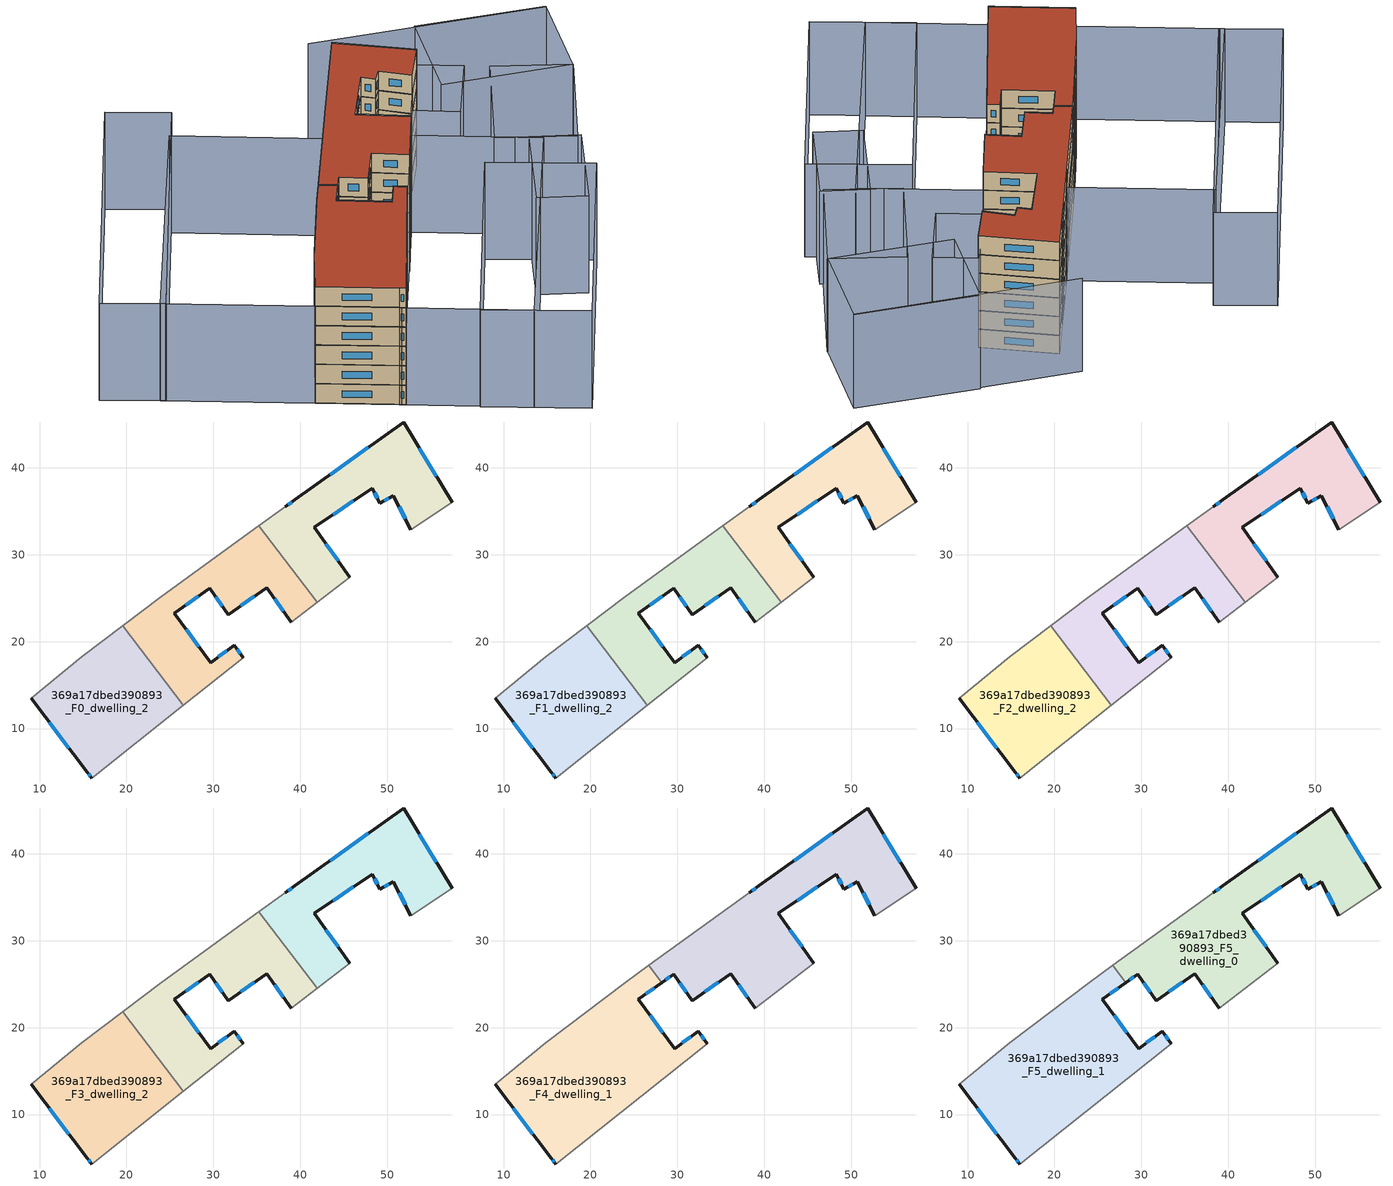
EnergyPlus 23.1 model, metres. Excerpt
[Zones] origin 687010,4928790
369a17dbed390893_F0_dwelling_0
 floor ground (EU_floor_Construction): 52.71,32.86 57.48,36.02 51.89,45.27 39.36,36.3 38.29,35.51 35.23,33.31 41.95,24.51 45.73,27.4 41.61,33.16 48.27,37.66 49.16,35.94 50.73,36.76 z0
 wall outside (EU_wall_Construction): 38.29,35.51 39.36,36.3 51.89,45.27 57.48,36.02 / 52.71,32.86 50.73,36.76 49.16,35.94 48.27,37.66 41.61,33.16 45.73,27.4 z0:3
 wall adiabatic (EU_wall_Construction): 45.73,27.4 41.95,24.51 / 35.23,33.31 38.29,35.51 / 57.48,36.02 52.71,32.86 z0:3
 wall to 369a17dbed390893_F0_dwelling_1 (EU_wall_Construction): 41.95,24.51 35.23,33.31 z0:3
 window (EU_Window_Construction): 46.1,36.2 43.77,34.63 / 42.95,31.29 44.39,29.28 / 38.63,35.77 39.01,36.05 / 43.43,39.22 47.81,42.35 / 53.71,42.26 55.66,39.03 / 52.07,34.13 51.37,35.49 / 50.22,36.5 49.67,36.21 / 48.87,36.5 48.56,37.1 z0.98:2.02
369a17dbed390893_F0_dwelling_1
 floor ground (EU_floor_Construction): 38.96,22.21 41.95,24.51 35.23,33.31 24.06,25.24 19.56,21.82 26.55,12.68 33.46,18.15 32.44,19.59 29.69,17.57 25.52,23.25 29.57,26.14 31.7,23.08 36.18,26.21 z0
 wall outside (EU_wall_Construction): 38.96,22.21 36.18,26.21 31.7,23.08 29.57,26.14 25.52,23.25 29.69,17.57 32.44,19.59 33.46,18.15 z0:3
 wall adiabatic (EU_wall_Construction): 33.46,18.15 26.55,12.68 / 19.56,21.82 24.06,25.24 35.23,33.31 / 41.95,24.51 38.96,22.21 z0:3
 wall to 369a17dbed390893_F0_dwelling_2 (EU_wall_Construction): 26.55,12.68 19.56,21.82 z0:3
 window (EU_Window_Construction): 31,24.08 30.26,25.15 / 28.25,25.2 26.83,24.19 / 26.87,21.41 28.33,19.42 / 30.58,18.23 31.54,18.94 / 32.77,19.12 33.12,18.62 / 38.05,23.51 37.08,24.91 / 34.72,25.2 33.15,24.1 z0.98:2.02
369a17dbed390893_F0_dwelling_2
 floor ground (EU_floor_Construction): 26.55,12.68 19.56,21.82 14.88,18.25 9.06,13.46 15.48,4.99 16,4.3 z0
 wall outside (EU_wall_Construction): 16,4.3 15.48,4.99 9.06,13.46 z0:3
 wall adiabatic (EU_wall_Construction): 9.06,13.46 14.88,18.25 19.56,21.82 / 26.55,12.68 16,4.3 z0:3
 window (EU_Window_Construction): 15.83,4.53 15.65,4.77 / 13.39,7.75 11.14,10.71 z0.98:2.02
369a17dbed390893_F1_dwelling_0
 floor to 369a17dbed390893_F0_dwelling_0 (EU_floor_Construction): 52.71,32.86 57.48,36.02 51.89,45.27 39.36,36.3 38.29,35.51 35.23,33.31 41.95,24.51 45.73,27.4 41.61,33.16 48.27,37.66 49.16,35.94 50.73,36.76 z3
 wall outside (EU_wall_Construction): 38.29,35.51 39.36,36.3 51.89,45.27 57.48,36.02 / 52.71,32.86 50.73,36.76 49.16,35.94 48.27,37.66 41.61,33.16 45.73,27.4 z3:6
 wall adiabatic (EU_wall_Construction): 45.73,27.4 41.95,24.51 / 35.23,33.31 38.29,35.51 / 57.48,36.02 52.71,32.86 z3:6
 wall to 369a17dbed390893_F1_dwelling_1 (EU_wall_Construction): 41.95,24.51 35.23,33.31 z3:6
 window (EU_Window_Construction): 46.1,36.2 43.77,34.63 / 42.95,31.29 44.39,29.28 / 38.63,35.77 39.01,36.05 / 43.43,39.22 47.81,42.35 / 53.71,42.26 55.66,39.03 / 52.07,34.13 51.37,35.49 / 50.22,36.5 49.67,36.21 / 48.87,36.5 48.56,37.1 z3.98:5.02
369a17dbed390893_F1_dwelling_1
 floor to 369a17dbed390893_F0_dwelling_1 (EU_floor_Construction): 38.96,22.21 41.95,24.51 35.23,33.31 24.06,25.24 19.56,21.82 26.55,12.68 33.46,18.15 32.44,19.59 29.69,17.57 25.52,23.25 29.57,26.14 31.7,23.08 36.18,26.21 z3
 wall outside (EU_wall_Construction): 38.96,22.21 36.18,26.21 31.7,23.08 29.57,26.14 25.52,23.25 29.69,17.57 32.44,19.59 33.46,18.15 z3:6
 wall adiabatic (EU_wall_Construction): 33.46,18.15 26.55,12.68 / 19.56,21.82 24.06,25.24 35.23,33.31 / 41.95,24.51 38.96,22.21 z3:6
 wall to 369a17dbed390893_F1_dwelling_2 (EU_wall_Construction): 26.55,12.68 19.56,21.82 z3:6
 window (EU_Window_Construction): 31,24.08 30.26,25.15 / 28.25,25.2 26.83,24.19 / 26.87,21.41 28.33,19.42 / 30.58,18.23 31.54,18.94 / 32.77,19.12 33.12,18.62 / 38.05,23.51 37.08,24.91 / 34.72,25.2 33.15,24.1 z3.98:5.02
369a17dbed390893_F1_dwelling_2
 floor to 369a17dbed390893_F0_dwelling_2 (EU_floor_Construction): 26.55,12.68 19.56,21.82 14.88,18.25 9.06,13.46 15.48,4.99 16,4.3 z3
 wall outside (EU_wall_Construction): 16,4.3 15.48,4.99 9.06,13.46 z3:6
 wall adiabatic (EU_wall_Construction): 9.06,13.46 14.88,18.25 19.56,21.82 / 26.55,12.68 16,4.3 z3:6
 window (EU_Window_Construction): 15.83,4.53 15.65,4.77 / 13.39,7.75 11.14,10.71 z3.98:5.02
369a17dbed390893_F2_dwelling_0
 floor to 369a17dbed390893_F1_dwelling_0 (EU_floor_Construction): 52.71,32.86 57.48,36.02 51.89,45.27 39.36,36.3 38.29,35.51 35.23,33.31 41.95,24.51 45.73,27.4 41.61,33.16 48.27,37.66 49.16,35.94 50.73,36.76 z6
 wall outside (EU_wall_Construction): 38.29,35.51 39.36,36.3 51.89,45.27 57.48,36.02 / 52.71,32.86 50.73,36.76 49.16,35.94 48.27,37.66 41.61,33.16 45.73,27.4 z6:9
 wall adiabatic (EU_wall_Construction): 45.73,27.4 41.95,24.51 / 35.23,33.31 38.29,35.51 / 57.48,36.02 52.71,32.86 z6:9
 wall to 369a17dbed390893_F2_dwelling_1 (EU_wall_Construction): 41.95,24.51 35.23,33.31 z6:9
 window (EU_Window_Construction): 46.1,36.2 43.77,34.63 / 42.95,31.29 44.39,29.28 / 38.63,35.77 39.01,36.05 / 43.43,39.22 47.81,42.35 / 53.71,42.26 55.66,39.03 / 52.07,34.13 51.37,35.49 / 50.22,36.5 49.67,36.21 / 48.87,36.5 48.56,37.1 z6.98:8.02
369a17dbed390893_F2_dwelling_1
 floor to 369a17dbed390893_F1_dwelling_1 (EU_floor_Construction): 38.96,22.21 41.95,24.51 35.23,33.31 24.06,25.24 19.56,21.82 26.55,12.68 33.46,18.15 32.44,19.59 29.69,17.57 25.52,23.25 29.57,26.14 31.7,23.08 36.18,26.21 z6
 wall outside (EU_wall_Construction): 38.96,22.21 36.18,26.21 31.7,23.08 29.57,26.14 25.52,23.25 29.69,17.57 32.44,19.59 33.46,18.15 z6:9
 wall adiabatic (EU_wall_Construction): 33.46,18.15 26.55,12.68 / 19.56,21.82 24.06,25.24 35.23,33.31 / 41.95,24.51 38.96,22.21 z6:9
 wall to 369a17dbed390893_F2_dwelling_2 (EU_wall_Construction): 26.55,12.68 19.56,21.82 z6:9
 window (EU_Window_Construction): 31,24.08 30.26,25.15 / 28.25,25.2 26.83,24.19 / 26.87,21.41 28.33,19.42 / 30.58,18.23 31.54,18.94 / 32.77,19.12 33.12,18.62 / 38.05,23.51 37.08,24.91 / 34.72,25.2 33.15,24.1 z6.98:8.02
369a17dbed390893_F2_dwelling_2
 floor to 369a17dbed390893_F1_dwelling_2 (EU_floor_Construction): 26.55,12.68 19.56,21.82 14.88,18.25 9.06,13.46 15.48,4.99 16,4.3 z6
 wall outside (EU_wall_Construction): 16,4.3 15.48,4.99 9.06,13.46 z6:9
 wall adiabatic (EU_wall_Construction): 9.06,13.46 14.88,18.25 19.56,21.82 / 26.55,12.68 16,4.3 z6:9
 window (EU_Window_Construction): 15.83,4.53 15.65,4.77 / 13.39,7.75 11.14,10.71 z6.98:8.02
369a17dbed390893_F3_dwelling_0
 floor to 369a17dbed390893_F2_dwelling_0 (EU_floor_Construction): 52.71,32.86 57.48,36.02 51.89,45.27 39.36,36.3 38.29,35.51 35.23,33.31 41.95,24.51 45.73,27.4 41.61,33.16 48.27,37.66 49.16,35.94 50.73,36.76 z9
 wall outside (EU_wall_Construction): 38.29,35.51 39.36,36.3 51.89,45.27 57.48,36.02 / 52.71,32.86 50.73,36.76 49.16,35.94 48.27,37.66 41.61,33.16 45.73,27.4 z9:12
 wall adiabatic (EU_wall_Construction): 45.73,27.4 41.95,24.51 / 35.23,33.31 38.29,35.51 / 57.48,36.02 52.71,32.86 z9:12
 wall to 369a17dbed390893_F3_dwelling_1 (EU_wall_Construction): 41.95,24.51 35.23,33.31 z9:12
 window (EU_Window_Construction): 46.1,36.2 43.77,34.63 / 42.95,31.29 44.39,29.28 / 38.63,35.77 39.01,36.05 / 43.43,39.22 47.81,42.35 / 53.71,42.26 55.66,39.03 / 52.07,34.13 51.37,35.49 / 50.22,36.5 49.67,36.21 / 48.87,36.5 48.56,37.1 z9.98:11.02
369a17dbed390893_F3_dwelling_1
 floor to 369a17dbed390893_F2_dwelling_1 (EU_floor_Construction): 38.96,22.21 41.95,24.51 35.23,33.31 24.06,25.24 19.56,21.82 26.55,12.68 33.46,18.15 32.44,19.59 29.69,17.57 25.52,23.25 29.57,26.14 31.7,23.08 36.18,26.21 z9
 wall outside (EU_wall_Construction): 38.96,22.21 36.18,26.21 31.7,23.08 29.57,26.14 25.52,23.25 29.69,17.57 32.44,19.59 33.46,18.15 z9:12
 wall adiabatic (EU_wall_Construction): 33.46,18.15 26.55,12.68 / 19.56,21.82 24.06,25.24 35.23,33.31 / 41.95,24.51 38.96,22.21 z9:12
 wall to 369a17dbed390893_F3_dwelling_2 (EU_wall_Construction): 26.55,12.68 19.56,21.82 z9:12
 window (EU_Window_Construction): 31,24.08 30.26,25.15 / 28.25,25.2 26.83,24.19 / 26.87,21.41 28.33,19.42 / 30.58,18.23 31.54,18.94 / 32.77,19.12 33.12,18.62 / 38.05,23.51 37.08,24.91 / 34.72,25.2 33.15,24.1 z9.98:11.02
369a17dbed390893_F3_dwelling_2
 floor to 369a17dbed390893_F2_dwelling_2 (EU_floor_Construction): 26.55,12.68 19.56,21.82 14.88,18.25 9.06,13.46 15.48,4.99 16,4.3 z9
 wall outside (EU_wall_Construction): 16,4.3 15.48,4.99 9.06,13.46 z9:12
 wall adiabatic (EU_wall_Construction): 9.06,13.46 14.88,18.25 19.56,21.82 / 26.55,12.68 16,4.3 z9:12
 window (EU_Window_Construction): 15.83,4.53 15.65,4.77 / 13.39,7.75 11.14,10.71 z9.98:11.02
369a17dbed390893_F4_dwelling_0
 floor to 369a17dbed390893_F3_dwelling_0 (EU_floor_Construction): 52.71,32.86 57.48,36.02 51.89,45.27 39.36,36.3 38.29,35.51 35.23,33.31 41.95,24.51 45.73,27.4 41.61,33.16 48.27,37.66 49.16,35.94 50.73,36.76 z12
 floor to 369a17dbed390893_F3_dwelling_1 (EU_floor_Construction): 41.95,24.51 35.23,33.31 26.7,27.15 28.21,25.17 29.57,26.14 31.7,23.08 36.18,26.21 38.96,22.21 z12
 wall outside (EU_wall_Construction): 38.96,22.21 36.18,26.21 31.7,23.08 29.57,26.14 28.21,25.17 / 38.29,35.51 39.36,36.3 51.89,45.27 57.48,36.02 / 52.71,32.86 50.73,36.76 49.16,35.94 48.27,37.66 41.61,33.16 45.73,27.4 z12:15
 wall adiabatic (EU_wall_Construction): 45.73,27.4 38.96,22.21 / 26.7,27.15 38.29,35.51 / 57.48,36.02 52.71,32.86 z12:15
 wall to 369a17dbed390893_F4_dwelling_1 (EU_wall_Construction): 28.21,25.17 26.7,27.15 z12:15
 window (EU_Window_Construction): 46.1,36.2 43.77,34.63 / 42.95,31.29 44.39,29.28 / 38.05,23.51 37.08,24.91 / 34.72,25.2 33.15,24.1 / 31,24.08 30.26,25.15 / 29.12,25.83 28.65,25.49 / 38.63,35.77 39.01,36.05 / 43.43,39.22 47.81,42.35 / 53.71,42.26 55.66,39.03 / 52.07,34.13 51.37,35.49 / 50.22,36.5 49.67,36.21 / 48.87,36.5 48.56,37.1 z12.98:14.02
369a17dbed390893_F4_dwelling_1
 floor to 369a17dbed390893_F3_dwelling_1 (EU_floor_Construction): 33.46,18.15 32.44,19.59 29.69,17.57 25.52,23.25 28.21,25.17 26.7,27.15 24.06,25.24 19.56,21.82 26.55,12.68 z12
 floor to 369a17dbed390893_F3_dwelling_2 (EU_floor_Construction): 26.55,12.68 19.56,21.82 14.88,18.25 9.06,13.46 15.48,4.99 16,4.3 z12
 wall outside (EU_wall_Construction): 16,4.3 15.48,4.99 9.06,13.46 / 28.21,25.17 25.52,23.25 29.69,17.57 32.44,19.59 33.46,18.15 z12:15
 wall adiabatic (EU_wall_Construction): 33.46,18.15 16,4.3 / 9.06,13.46 14.88,18.25 24.06,25.24 26.7,27.15 z12:15
 window (EU_Window_Construction): 32.77,19.12 33.12,18.62 / 15.83,4.53 15.65,4.77 / 13.39,7.75 11.14,10.71 / 27.33,24.55 26.39,23.88 / 26.87,21.41 28.33,19.42 / 30.58,18.23 31.54,18.94 z12.98:14.02
369a17dbed390893_F5_dwelling_0
 floor to 369a17dbed390893_F4_dwelling_0 (EU_floor_Construction): 52.71,32.86 57.48,36.02 51.89,45.27 39.36,36.3 38.29,35.51 26.7,27.15 28.21,25.17 29.57,26.14 31.7,23.08 36.18,26.21 38.96,22.21 45.73,27.4 41.61,33.16 48.27,37.66 49.16,35.94 50.73,36.76 z15
 wall outside (EU_wall_Construction): 38.96,22.21 36.18,26.21 31.7,23.08 29.57,26.14 28.21,25.17 / 38.29,35.51 39.36,36.3 51.89,45.27 57.48,36.02 / 52.71,32.86 50.73,36.76 49.16,35.94 48.27,37.66 41.61,33.16 45.73,27.4 z15:18
 wall adiabatic (EU_wall_Construction): 45.73,27.4 38.96,22.21 / 26.7,27.15 38.29,35.51 / 57.48,36.02 52.71,32.86 z15:18
 wall to 369a17dbed390893_F5_dwelling_1 (EU_wall_Construction): 28.21,25.17 26.7,27.15 z15:18
 window (EU_Window_Construction): 46.1,36.2 43.77,34.63 / 42.95,31.29 44.39,29.28 / 38.05,23.51 37.08,24.91 / 34.72,25.2 33.15,24.1 / 31,24.08 30.26,25.15 / 29.12,25.83 28.65,25.49 / 38.63,35.77 39.01,36.05 / 43.43,39.22 47.81,42.35 / 53.71,42.26 55.66,39.03 / 52.07,34.13 51.37,35.49 / 50.22,36.5 49.67,36.21 / 48.87,36.5 48.56,37.1 z15.98:17.02
 roof outside (EU_roof_Construction): 51.89,45.27 57.48,36.02 52.71,32.86 50.73,36.76 49.16,35.94 48.27,37.66 41.61,33.16 45.73,27.4 38.96,22.21 36.18,26.21 31.7,23.08 29.57,26.14 28.21,25.17 26.7,27.15 38.29,35.51 39.36,36.3 z18
369a17dbed390893_F5_dwelling_1
 floor to 369a17dbed390893_F4_dwelling_1 (EU_floor_Construction): 29.69,17.57 25.52,23.25 28.21,25.17 26.7,27.15 24.06,25.24 14.88,18.25 9.06,13.46 15.48,4.99 16,4.3 33.46,18.15 32.44,19.59 z15
 wall outside (EU_wall_Construction): 16,4.3 15.48,4.99 9.06,13.46 / 28.21,25.17 25.52,23.25 29.69,17.57 32.44,19.59 33.46,18.15 z15:18
 wall adiabatic (EU_wall_Construction): 33.46,18.15 16,4.3 / 9.06,13.46 14.88,18.25 24.06,25.24 26.7,27.15 z15:18
 window (EU_Window_Construction): 32.77,19.12 33.12,18.62 / 15.83,4.53 15.65,4.77 / 13.39,7.75 11.14,10.71 / 27.33,24.55 26.39,23.88 / 26.87,21.41 28.33,19.42 / 30.58,18.23 31.54,18.94 z15.98:17.02
 roof outside (EU_roof_Construction): 28.21,25.17 25.52,23.25 29.69,17.57 32.44,19.59 33.46,18.15 16,4.3 15.48,4.99 9.06,13.46 14.88,18.25 24.06,25.24 26.7,27.15 z18
shading: 78.27,31.79 53.07,50.05 / 21.52,-3.25 46.97,16.51 / 46.97,16.51 55.63,5.36 / 55.63,5.36 30.17,-14.4 / 30.17,-14.4 21.52,-3.25 / 59.29,10.78 49.5,1.71 / 49.5,1.71 44.98,6.59 / 44.98,6.59 54.77,15.66 / 54.77,15.66 59.29,10.78 / 15.67,4.74 45.73,27.4 / 45.73,27.4 55.78,14.07 / 55.78,14.07 25.72,-8.59 / 25.72,-8.59 15.67,4.74 / 63.7,29.16 70.6,21.19 / 70.6,21.19 58.78,10.97 / 58.78,10.97 51.89,18.94 / 51.89,18.94 63.7,29.16 / 53.64,25.78 49.94,30.83 / 49.94,30.83 58,36.73 / 58,36.73 61.69,31.68 / 61.69,31.68 53.64,25.78 / 56.7,31.41 64.49,42.04 / 64.49,42.04 78.34,31.88 / 78.34,31.88 70.54,21.25 / 70.54,21.25 56.7,31.41 / 26.48,51.13 38.29,35.51 / 38.29,35.51 9.06,13.41 / 9.06,13.41 -2.75,29.03 / -2.75,29.03 26.48,51.13 / 30.59,54.01 -2.28,28.41 / -2.28,28.41 -7.47,35.08 / -7.47,35.08 25.4,60.67 / 25.4,60.67 30.59,54.01 z0:15
[Building]
EU S2 Campaign: North Axis=0; Terrain=City; Solar Distribution=FullExterior
[Site:Location]
Bologna: Latitude=44.5; Longitude=11.25; Time Zone=1; Elevation=37
[SizingPeriod:WeatherFileDays]
AnnualSizingPeriod: Begin Month=1; Begin Day of Month=1; End Month=12; End Day of Month=31; Day of Week for Start Day=Monday; Use Weather File Daylight Saving Period=No; Use Weather File Rain and Snow Indicators=No
[MATERIAL]
EU_InternalMass_Material: Roughness=MediumRough; Thickness=0.1; Conductivity=1; Density=1800; Specific Heat=900; Thermal Absorptance=0.9; Solar Absorptance=0.7; Visible Absorptance=0.7
[MATERIAL:NOMASS] Roughness=MediumRough; Thermal Absorptance=0.9; Solar Absorptance=0.7; Visible Absorptance=0.7
Name | Thermal Resistance
EU_wall_NoMass | 0.905828
EU_roof_NoMass | 0.37593
EU_floor_NoMass | 0.67114
[WINDOWMATERIAL:SIMPLEGLAZINGSYSTEM]
EU_Window_SimpleGlazing: UFactor=4.52486; Solar Heat Gain Coefficient=0.85; Visible Transmittance=0.85
[CONSTRUCTION]
EU_wall_Construction: EU_wall_NoMass
EU_roof_Construction: EU_roof_NoMass
EU_floor_Construction: EU_floor_NoMass
EU_InternalMass_Construction: EU_InternalMass_Material
EU_Window_Construction: EU_Window_SimpleGlazing
[ZONE] Type=1; Multiplier=1; Ceiling Height=autocalculate; Floor Area=autocalculate; Part of Total Floor Area=Yes
Name | Volume
369a17dbed390893_F0_dwelling_0; 369a17dbed390893_F1_dwelling_0; 369a17dbed390893_F2_dwelling_0; 369a17dbed390893_F3_dwelling_0; 369a17dbed390893_F1_dwelling_1; 369a17dbed390893_F2_dwelling_1; 369a17dbed390893_F3_dwelling_1 | 466.471
369a17dbed390893_F4_dwelling_0 | 699.693
369a17dbed390893_F5_dwelling_0 | 699.708
369a17dbed390893_F0_dwelling_1 | 466.472
369a17dbed390893_F4_dwelling_1 | 699.705
369a17dbed390893_F5_dwelling_1 | 699.71
369a17dbed390893_F0_dwelling_2; 369a17dbed390893_F1_dwelling_2; 369a17dbed390893_F2_dwelling_2; 369a17dbed390893_F3_dwelling_2 | 466.474
[INTERNALMASS] Construction=EU_InternalMass_Construction
Name | Zone or ZoneList | Surface Area
369a17dbed390893_F0_dwelling_0_EU_InternalMass | 369a17dbed390893_F0_dwelling_0 | 155.491
369a17dbed390893_F0_dwelling_1_EU_InternalMass | 369a17dbed390893_F0_dwelling_1 | 155.491
369a17dbed390893_F0_dwelling_2_EU_InternalMass | 369a17dbed390893_F0_dwelling_2 | 155.491
369a17dbed390893_F1_dwelling_0_EU_InternalMass | 369a17dbed390893_F1_dwelling_0 | 155.491
369a17dbed390893_F1_dwelling_1_EU_InternalMass | 369a17dbed390893_F1_dwelling_1 | 155.491
369a17dbed390893_F1_dwelling_2_EU_InternalMass | 369a17dbed390893_F1_dwelling_2 | 155.491
369a17dbed390893_F2_dwelling_0_EU_InternalMass | 369a17dbed390893_F2_dwelling_0 | 155.491
369a17dbed390893_F2_dwelling_1_EU_InternalMass | 369a17dbed390893_F2_dwelling_1 | 155.491
369a17dbed390893_F2_dwelling_2_EU_InternalMass | 369a17dbed390893_F2_dwelling_2 | 155.491
369a17dbed390893_F3_dwelling_0_EU_InternalMass | 369a17dbed390893_F3_dwelling_0 | 155.491
369a17dbed390893_F3_dwelling_1_EU_InternalMass | 369a17dbed390893_F3_dwelling_1 | 155.491
369a17dbed390893_F3_dwelling_2_EU_InternalMass | 369a17dbed390893_F3_dwelling_2 | 155.491
369a17dbed390893_F4_dwelling_0_EU_InternalMass | 369a17dbed390893_F4_dwelling_0 | 233.237
369a17dbed390893_F4_dwelling_1_EU_InternalMass | 369a17dbed390893_F4_dwelling_1 | 233.237
369a17dbed390893_F5_dwelling_0_EU_InternalMass | 369a17dbed390893_F5_dwelling_0 | 233.237
369a17dbed390893_F5_dwelling_1_EU_InternalMass | 369a17dbed390893_F5_dwelling_1 | 233.237
[OTHEREQUIPMENT] Fuel Type=Electricity; Design Level Calculation Method=Watts/Area; Power per Zone Floor Area=1; Fraction Latent=0; Fraction Radiant=0; Fraction Lost=0; Carbon Dioxide Generation Rate=0; EndUse Subcategory=EU_Step8_InternalGains
Name | Zone or ZoneList or Space or SpaceList | Schedule
EU_Step8_InternalGain_369a17dbed390893_F0_dwelling_0_f000 | 369a17dbed390893_F0_dwelling_0 | EU_Step8_GainSchedule_369a17dbed390893_F0_dwelling_0_f000
EU_Step8_InternalGain_369a17dbed390893_F0_dwelling_1_f000 | 369a17dbed390893_F0_dwelling_1 | EU_Step8_GainSchedule_369a17dbed390893_F0_dwelling_1_f000
EU_Step8_InternalGain_369a17dbed390893_F0_dwelling_2_f000 | 369a17dbed390893_F0_dwelling_2 | EU_Step8_GainSchedule_369a17dbed390893_F0_dwelling_2_f000
EU_Step8_InternalGain_369a17dbed390893_F1_dwelling_0_f000 | 369a17dbed390893_F1_dwelling_0 | EU_Step8_GainSchedule_369a17dbed390893_F1_dwelling_0_f000
EU_Step8_InternalGain_369a17dbed390893_F1_dwelling_1_f000 | 369a17dbed390893_F1_dwelling_1 | EU_Step8_GainSchedule_369a17dbed390893_F1_dwelling_1_f000
EU_Step8_InternalGain_369a17dbed390893_F1_dwelling_2_f000 | 369a17dbed390893_F1_dwelling_2 | EU_Step8_GainSchedule_369a17dbed390893_F1_dwelling_2_f000
EU_Step8_InternalGain_369a17dbed390893_F2_dwelling_0_f000 | 369a17dbed390893_F2_dwelling_0 | EU_Step8_GainSchedule_369a17dbed390893_F2_dwelling_0_f000
EU_Step8_InternalGain_369a17dbed390893_F2_dwelling_1_f000 | 369a17dbed390893_F2_dwelling_1 | EU_Step8_GainSchedule_369a17dbed390893_F2_dwelling_1_f000
EU_Step8_InternalGain_369a17dbed390893_F2_dwelling_2_f000 | 369a17dbed390893_F2_dwelling_2 | EU_Step8_GainSchedule_369a17dbed390893_F2_dwelling_2_f000
EU_Step8_InternalGain_369a17dbed390893_F3_dwelling_0_f000 | 369a17dbed390893_F3_dwelling_0 | EU_Step8_GainSchedule_369a17dbed390893_F3_dwelling_0_f000
EU_Step8_InternalGain_369a17dbed390893_F3_dwelling_1_f000 | 369a17dbed390893_F3_dwelling_1 | EU_Step8_GainSchedule_369a17dbed390893_F3_dwelling_1_f000
EU_Step8_InternalGain_369a17dbed390893_F3_dwelling_2_f000 | 369a17dbed390893_F3_dwelling_2 | EU_Step8_GainSchedule_369a17dbed390893_F3_dwelling_2_f000
EU_Step8_InternalGain_369a17dbed390893_F4_dwelling_0_f000 | 369a17dbed390893_F4_dwelling_0 | EU_Step8_GainSchedule_369a17dbed390893_F4_dwelling_0_f000
EU_Step8_InternalGain_369a17dbed390893_F4_dwelling_1_f000 | 369a17dbed390893_F4_dwelling_1 | EU_Step8_GainSchedule_369a17dbed390893_F4_dwelling_1_f000
EU_Step8_InternalGain_369a17dbed390893_F5_dwelling_0_f000 | 369a17dbed390893_F5_dwelling_0 | EU_Step8_GainSchedule_369a17dbed390893_F5_dwelling_0_f000
EU_Step8_InternalGain_369a17dbed390893_F5_dwelling_1_f000 | 369a17dbed390893_F5_dwelling_1 | EU_Step8_GainSchedule_369a17dbed390893_F5_dwelling_1_f000
[ZONEVENTILATION:DESIGNFLOWRATE] Schedule=EU_AlwaysOn; Design Flow Rate Calculation Method=AirChanges/Hour; Air Changes per Hour=0.73129; Ventilation Type=Natural; Fan Pressure Rise=0; Fan Total Efficiency=1; Constant Term Coefficient=1; Temperature Term Coefficient=0; Velocity Term Coefficient=0; Velocity Squared Term Coefficient=0; Minimum Indoor Temperature=-100; Maximum Indoor Temperature=100; Delta Temperature=-100; Minimum Outdoor Temperature=-100; Maximum Outdoor Temperature=100; Maximum Wind Speed=40
Name | Zone or ZoneList or Space or SpaceList
EU_ConstantAir_369a17dbed390893_F0_dwelling_0 | 369a17dbed390893_F0_dwelling_0
EU_ConstantAir_369a17dbed390893_F0_dwelling_1 | 369a17dbed390893_F0_dwelling_1
EU_ConstantAir_369a17dbed390893_F0_dwelling_2 | 369a17dbed390893_F0_dwelling_2
EU_ConstantAir_369a17dbed390893_F1_dwelling_0 | 369a17dbed390893_F1_dwelling_0
EU_ConstantAir_369a17dbed390893_F1_dwelling_1 | 369a17dbed390893_F1_dwelling_1
EU_ConstantAir_369a17dbed390893_F1_dwelling_2 | 369a17dbed390893_F1_dwelling_2
EU_ConstantAir_369a17dbed390893_F2_dwelling_0 | 369a17dbed390893_F2_dwelling_0
EU_ConstantAir_369a17dbed390893_F2_dwelling_1 | 369a17dbed390893_F2_dwelling_1
EU_ConstantAir_369a17dbed390893_F2_dwelling_2 | 369a17dbed390893_F2_dwelling_2
EU_ConstantAir_369a17dbed390893_F3_dwelling_0 | 369a17dbed390893_F3_dwelling_0
EU_ConstantAir_369a17dbed390893_F3_dwelling_1 | 369a17dbed390893_F3_dwelling_1
EU_ConstantAir_369a17dbed390893_F3_dwelling_2 | 369a17dbed390893_F3_dwelling_2
EU_ConstantAir_369a17dbed390893_F4_dwelling_0 | 369a17dbed390893_F4_dwelling_0
EU_ConstantAir_369a17dbed390893_F4_dwelling_1 | 369a17dbed390893_F4_dwelling_1
EU_ConstantAir_369a17dbed390893_F5_dwelling_0 | 369a17dbed390893_F5_dwelling_0
EU_ConstantAir_369a17dbed390893_F5_dwelling_1 | 369a17dbed390893_F5_dwelling_1
[HVACTEMPLATE:THERMOSTAT] Constant Heating Setpoint=20; Constant Cooling Setpoint=50
EU_HeatOnly_369a17dbed390893_F0_dwelling_0; EU_HeatOnly_369a17dbed390893_F0_dwelling_1; EU_HeatOnly_369a17dbed390893_F0_dwelling_2; EU_HeatOnly_369a17dbed390893_F1_dwelling_0; EU_HeatOnly_369a17dbed390893_F1_dwelling_1; EU_HeatOnly_369a17dbed390893_F1_dwelling_2; EU_HeatOnly_369a17dbed390893_F2_dwelling_0; EU_HeatOnly_369a17dbed390893_F2_dwelling_1; EU_HeatOnly_369a17dbed390893_F2_dwelling_2; EU_HeatOnly_369a17dbed390893_F3_dwelling_0; EU_HeatOnly_369a17dbed390893_F3_dwelling_1; EU_HeatOnly_369a17dbed390893_F3_dwelling_2; EU_HeatOnly_369a17dbed390893_F4_dwelling_0; EU_HeatOnly_369a17dbed390893_F4_dwelling_1; EU_HeatOnly_369a17dbed390893_F5_dwelling_0; EU_HeatOnly_369a17dbed390893_F5_dwelling_1
[HVACTEMPLATE:ZONE:IDEALLOADSAIRSYSTEM] System Availability Schedule=EU_AlwaysOn; Maximum Heating Supply Air Temperature=50; Minimum Cooling Supply Air Temperature=13; Maximum Heating Supply Air Humidity Ratio=0.0156; Minimum Cooling Supply Air Humidity Ratio=0.0077; Heating Limit=NoLimit; Cooling Limit=NoLimit; Heating Availability Schedule=EU_AlwaysOn; Cooling Availability Schedule=EU_CoolingOff; Dehumidification Control Type=ConstantSensibleHeatRatio; Cooling Sensible Heat Ratio=0.7; Dehumidification Setpoint=60; Humidification Control Type=None; Humidification Setpoint=30; Outdoor Air Method=None; Outdoor Air Flow Rate per Person=0.00944; Outdoor Air Flow Rate per Zone Floor Area=0; Outdoor Air Flow Rate per Zone=0; Demand Controlled Ventilation Type=None; Outdoor Air Economizer Type=NoEconomizer; Heat Recovery Type=None; Sensible Heat Recovery Effectiveness=0.7; Latent Heat Recovery Effectiveness=0.65
Name | Template Thermostat
369a17dbed390893_F0_dwelling_0 | EU_HeatOnly_369a17dbed390893_F0_dwelling_0
369a17dbed390893_F0_dwelling_1 | EU_HeatOnly_369a17dbed390893_F0_dwelling_1
369a17dbed390893_F0_dwelling_2 | EU_HeatOnly_369a17dbed390893_F0_dwelling_2
369a17dbed390893_F1_dwelling_0 | EU_HeatOnly_369a17dbed390893_F1_dwelling_0
369a17dbed390893_F1_dwelling_1 | EU_HeatOnly_369a17dbed390893_F1_dwelling_1
369a17dbed390893_F1_dwelling_2 | EU_HeatOnly_369a17dbed390893_F1_dwelling_2
369a17dbed390893_F2_dwelling_0 | EU_HeatOnly_369a17dbed390893_F2_dwelling_0
369a17dbed390893_F2_dwelling_1 | EU_HeatOnly_369a17dbed390893_F2_dwelling_1
369a17dbed390893_F2_dwelling_2 | EU_HeatOnly_369a17dbed390893_F2_dwelling_2
369a17dbed390893_F3_dwelling_0 | EU_HeatOnly_369a17dbed390893_F3_dwelling_0
369a17dbed390893_F3_dwelling_1 | EU_HeatOnly_369a17dbed390893_F3_dwelling_1
369a17dbed390893_F3_dwelling_2 | EU_HeatOnly_369a17dbed390893_F3_dwelling_2
369a17dbed390893_F4_dwelling_0 | EU_HeatOnly_369a17dbed390893_F4_dwelling_0
369a17dbed390893_F4_dwelling_1 | EU_HeatOnly_369a17dbed390893_F4_dwelling_1
369a17dbed390893_F5_dwelling_0 | EU_HeatOnly_369a17dbed390893_F5_dwelling_0
369a17dbed390893_F5_dwelling_1 | EU_HeatOnly_369a17dbed390893_F5_dwelling_1
[SIZING:ZONE] Zone Cooling Design Supply Air Temperature Input Method=SupplyAirTemperature; Zone Cooling Design Supply Air Temperature=13; Zone Heating Design Supply Air Temperature Input Method=SupplyAirTemperature; Zone Heating Design Supply Air Temperature=50; Zone Cooling Design Supply Air Humidity Ratio=0.008; Zone Heating Design Supply Air Humidity Ratio=0.008; Cooling Design Air Flow Method=DesignDay; Cooling Design Air Flow Rate=0; Cooling Minimum Air Flow per Zone Floor Area=0.000762; Cooling Minimum Air Flow=0; Cooling Minimum Air Flow Fraction=0.2; Heating Design Air Flow Method=DesignDay; Heating Design Air Flow Rate=0; Heating Maximum Air Flow per Zone Floor Area=0.002032; Heating Maximum Air Flow=0.141576; Heating Maximum Air Flow Fraction=0.3; Account for Dedicated Outdoor Air System=No; Dedicated Outdoor Air System Control Strategy=NeutralSupplyAir; Dedicated Outdoor Air Low Setpoint Temperature for Design=autosize; Dedicated Outdoor Air High Setpoint Temperature for Design=autosize; Zone Load Sizing Method=Sensible Load Only No Latent Load; Zone Latent Cooling Design Supply Air Humidity Ratio Input Method=HumidityRatioDifference; Zone Cooling Design Supply Air Humidity Ratio Difference=0.005; Zone Latent Heating Design Supply Air Humidity Ratio Input Method=HumidityRatioDifference; Zone Humidification Design Supply Air Humidity Ratio Difference=0.005
369a17dbed390893_F0_dwelling_0; 369a17dbed390893_F0_dwelling_1; 369a17dbed390893_F0_dwelling_2; 369a17dbed390893_F1_dwelling_0; 369a17dbed390893_F1_dwelling_1; 369a17dbed390893_F1_dwelling_2; 369a17dbed390893_F2_dwelling_0; 369a17dbed390893_F2_dwelling_1; 369a17dbed390893_F2_dwelling_2; 369a17dbed390893_F3_dwelling_0; 369a17dbed390893_F3_dwelling_1; 369a17dbed390893_F3_dwelling_2; 369a17dbed390893_F4_dwelling_0; 369a17dbed390893_F4_dwelling_1; 369a17dbed390893_F5_dwelling_0; 369a17dbed390893_F5_dwelling_1
[SCHEDULE:CONSTANT]
Name | Hourly Value
EU_AlwaysOn | 1
EU_CoolingOff | 0
[SCHEDULE:FILE] Column Number=1; Rows to Skip at Top=0; Number of Hours of Data=8760; Column Separator=Comma; Interpolate to Timestep=No; Minutes per Item=60; Adjust Schedule for Daylight Savings=Yes
Name | File
EU_Step8_GainSchedule_369a17dbed390893_F0_dwelling_0_f000 | ../../schedules/369a17dbed390893/369a17dbed390893_F0_dwelling_0_f000_gain.csv
EU_Step8_GainSchedule_369a17dbed390893_F0_dwelling_1_f000 | ../../schedules/369a17dbed390893/369a17dbed390893_F0_dwelling_1_f000_gain.csv
EU_Step8_GainSchedule_369a17dbed390893_F0_dwelling_2_f000 | ../../schedules/369a17dbed390893/369a17dbed390893_F0_dwelling_2_f000_gain.csv
EU_Step8_GainSchedule_369a17dbed390893_F1_dwelling_0_f000 | ../../schedules/369a17dbed390893/369a17dbed390893_F1_dwelling_0_f000_gain.csv
EU_Step8_GainSchedule_369a17dbed390893_F1_dwelling_1_f000 | ../../schedules/369a17dbed390893/369a17dbed390893_F1_dwelling_1_f000_gain.csv
EU_Step8_GainSchedule_369a17dbed390893_F1_dwelling_2_f000 | ../../schedules/369a17dbed390893/369a17dbed390893_F1_dwelling_2_f000_gain.csv
EU_Step8_GainSchedule_369a17dbed390893_F2_dwelling_0_f000 | ../../schedules/369a17dbed390893/369a17dbed390893_F2_dwelling_0_f000_gain.csv
EU_Step8_GainSchedule_369a17dbed390893_F2_dwelling_1_f000 | ../../schedules/369a17dbed390893/369a17dbed390893_F2_dwelling_1_f000_gain.csv
EU_Step8_GainSchedule_369a17dbed390893_F2_dwelling_2_f000 | ../../schedules/369a17dbed390893/369a17dbed390893_F2_dwelling_2_f000_gain.csv
EU_Step8_GainSchedule_369a17dbed390893_F3_dwelling_0_f000 | ../../schedules/369a17dbed390893/369a17dbed390893_F3_dwelling_0_f000_gain.csv
EU_Step8_GainSchedule_369a17dbed390893_F3_dwelling_1_f000 | ../../schedules/369a17dbed390893/369a17dbed390893_F3_dwelling_1_f000_gain.csv
EU_Step8_GainSchedule_369a17dbed390893_F3_dwelling_2_f000 | ../../schedules/369a17dbed390893/369a17dbed390893_F3_dwelling_2_f000_gain.csv
EU_Step8_GainSchedule_369a17dbed390893_F4_dwelling_0_f000 | ../../schedules/369a17dbed390893/369a17dbed390893_F4_dwelling_0_f000_gain.csv
EU_Step8_GainSchedule_369a17dbed390893_F4_dwelling_1_f000 | ../../schedules/369a17dbed390893/369a17dbed390893_F4_dwelling_1_f000_gain.csv
EU_Step8_GainSchedule_369a17dbed390893_F5_dwelling_0_f000 | ../../schedules/369a17dbed390893/369a17dbed390893_F5_dwelling_0_f000_gain.csv
EU_Step8_GainSchedule_369a17dbed390893_F5_dwelling_1_f000 | ../../schedules/369a17dbed390893/369a17dbed390893_F5_dwelling_1_f000_gain.csv
